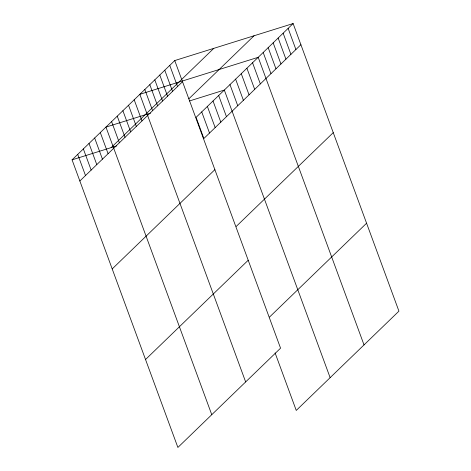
<?xml version="1.0" encoding="UTF-8"?>
<svg xmlns="http://www.w3.org/2000/svg" width="471" height="471" viewBox="0 0 471 471"><rect width="100%" height="100%" fill="white"/><g stroke="black" fill="none" stroke-linecap="round" stroke-linejoin="round"><path stroke-width="0.71" d="M174.747 60.571L280.563 348.181L177.885 447.45L72.069 159.846L174.747 60.571L293.115 23.55L398.931 311.154L296.253 410.429L275.099 352.932M111.127 147.629L213.805 48.354M79.852 180.999L182.53 81.724M188.853 98.804L254.052 35.767M293.115 23.55L196.083 117.361L203.866 138.515L300.898 44.704M112.204 268.929L214.882 169.654M236.218 226.445L333.25 132.634M145.533 359.52L248.211 260.251M269.547 317.036L366.579 223.225M150.567 113.134L105.951 127.088L211.767 414.692M189.442 100.971L224.32 90.061L330.136 377.665M72.069 159.846L116.678 145.892M288.128 28.372L295.912 49.526M283.142 33.194L290.919 54.348M278.155 38.016L285.932 59.169M273.162 42.837L280.946 63.991M268.176 47.659L275.959 68.813M263.189 52.481L270.972 73.635M364.024 344.907L258.202 57.303L139.834 94.324L245.656 381.928M252.556 62.761L260.339 83.915M246.91 68.224L254.693 89.372M241.264 73.682L249.041 94.836M235.612 79.14L243.395 100.294M229.966 84.603L237.749 105.751M218.674 95.525L226.457 116.673M213.027 100.982L220.805 122.136M207.375 106.44L215.159 127.594M201.729 111.904L209.513 133.052M169.76 65.392L177.543 86.546M164.773 70.214L172.557 91.368M159.787 75.036L167.564 96.19M154.8 79.858L162.577 101.012M149.807 84.68L157.591 105.834M144.821 89.502L152.604 110.656M134.188 99.787L141.971 120.935M128.542 105.245L136.325 126.399M122.896 110.703L130.679 131.856M117.244 116.166L125.027 137.32M111.598 121.624L119.381 142.778M100.305 132.545L108.089 153.699M94.659 138.003L102.442 159.157M89.007 143.467L96.791 164.615M83.361 148.924L91.144 170.078M77.715 154.382L85.498 175.536"/></g></svg>
